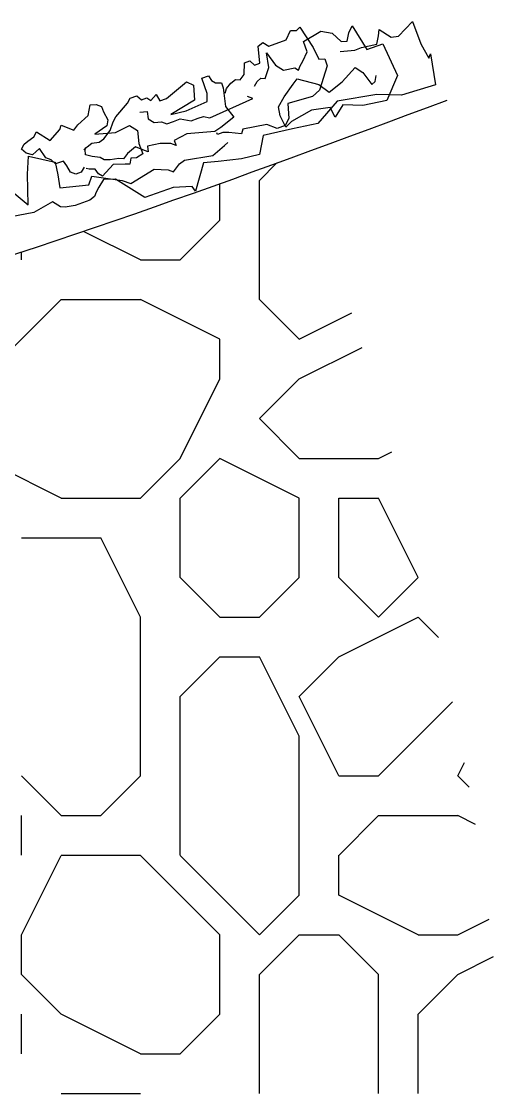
# Model space of a CAD drawing. Header units: inches. Extents: x -27 to 114, y -35 to 60.
# Drawn here: x 73.963 to 74.9, y 46.895 to 49.022 of the extents above; entities that cross this region are included whole.
import ezdxf

# ---------------------------------------------------------------- set-up
doc = ezdxf.new("R2010")
doc.units = ezdxf.units.IN
doc.header["$LTSCALE"] = 10
doc.header["$MEASUREMENT"] = 0
doc.layers.add('BASE', color=7, linetype='Continuous')
doc.layers.add('TUBO', color=2, linetype='Continuous')

# ---------------------------------------------------------------- blocks, each defined once
blk = doc.blocks.new('caixa de areia')
at = {"layer": 'BASE', "color": 3}
for p, q in [((298.5836, 253.9597), (298.6151, 253.9924)), ((298.6151, 253.9924), (298.6329, 253.9433)), ((298.3363, 253.9517), (298.3456, 253.9721)), ((298.3456, 253.9721), (298.3588, 253.9726)), ((298.3588, 253.9726), (298.3663, 253.9796)), ((298.3663, 253.9796), (298.3958, 253.9347)), ((298.3742, 253.9483), (298.4128, 253.9707)), ((298.4128, 253.9707), (298.4376, 253.9668)), ((298.4376, 253.9668), (298.4576, 253.9484)), ((298.4707, 253.9489), (298.4741, 253.9672)), ((298.4741, 253.9672), (298.4818, 253.9828)), ((298.4818, 253.9828), (298.5141, 253.9303)), ((298.5398, 253.961), (298.5416, 253.9744)), ((298.5416, 253.9744), (298.5675, 253.9581)), ((298.2746, 253.938), (298.285, 253.946)), ((298.285, 253.946), (298.298, 253.9378)), ((298.298, 253.9378), (298.3363, 253.9517)), ((298.3824, 253.9256), (298.3742, 253.9483)), ((298.4576, 253.9484), (298.4707, 253.9489)), ((298.5025, 253.9347), (298.5364, 253.9426)), ((298.5141, 253.9303), (298.5495, 253.9431)), ((298.5364, 253.9426), (298.5398, 253.961)), ((298.5495, 253.9431), (298.5814, 253.8734)), ((298.5675, 253.9581), (298.5836, 253.9597)), ((298.6329, 253.9433), (298.651, 253.9113)), ((298.278, 253.9007), (298.2746, 253.938)), ((298.2982, 253.8909), (298.2932, 253.9233)), ((298.2932, 253.9233), (298.313, 253.8962)), ((298.3731, 253.9051), (298.3824, 253.9256)), ((298.3958, 253.9347), (298.4083, 253.9093)), ((298.4555, 253.9263), (298.4878, 253.9294)), ((298.4878, 253.9294), (298.5025, 253.9347)), ((298.651, 253.9113), (298.6542, 253.921)), ((298.6542, 253.921), (298.6656, 253.8525)), ((298.2438, 253.8755), (298.2444, 253.9014)), ((298.2444, 253.9014), (298.2562, 253.9057)), ((298.2562, 253.9057), (298.2662, 253.8964)), ((298.2662, 253.8964), (298.278, 253.9007)), ((298.313, 253.8962), (298.3303, 253.8854)), ((298.3638, 253.8847), (298.367, 253.8944)), ((298.367, 253.8944), (298.3731, 253.9051)), ((298.4083, 253.9093), (298.4215, 253.9097)), ((298.427, 253.8946), (298.4095, 253.8413)), ((298.4215, 253.9097), (298.427, 253.8946)), ((298.15, 253.8673), (298.1647, 253.8727)), ((298.1647, 253.8727), (298.1718, 253.8624)), ((298.2347, 253.8637), (298.2438, 253.8755)), ((298.2903, 253.8667), (298.2982, 253.8909)), ((298.3303, 253.8854), (298.3552, 253.8901)), ((298.3552, 253.8901), (298.3638, 253.8847)), ((298.4597, 253.8594), (298.4883, 253.8911)), ((298.4883, 253.8911), (298.5055, 253.8802)), ((298.5055, 253.8802), (298.5253, 253.8531)), ((298.5328, 253.8601), (298.5346, 253.8736)), ((298.5346, 253.8736), (298.5346, 253.8736)), ((298.5814, 253.8734), (298.558, 253.8179)), ((298.0728, 253.8224), (298.1162, 253.8594)), ((298.1162, 253.8594), (298.1321, 253.8523)), ((298.1321, 253.8523), (298.1341, 253.8189)), ((298.1623, 253.8333), (298.15, 253.8673)), ((298.1718, 253.8624), (298.1804, 253.8569)), ((298.1804, 253.8569), (298.1936, 253.8574)), ((298.1936, 253.8574), (298.1977, 253.8461)), ((298.1977, 253.8461), (298.2025, 253.805)), ((298.2049, 253.8444), (298.214, 253.8562)), ((298.214, 253.8562), (298.2245, 253.8643)), ((298.2245, 253.8643), (298.2347, 253.8637)), ((298.2665, 253.8495), (298.2726, 253.8603)), ((298.2726, 253.8603), (298.2801, 253.8673)), ((298.2801, 253.8673), (298.2903, 253.8667)), ((298.3317, 253.826), (298.3514, 253.8545)), ((298.3514, 253.8545), (298.3605, 253.8663)), ((298.3605, 253.8663), (298.4084, 253.8537)), ((298.4084, 253.8537), (298.4313, 253.8363)), ((298.4313, 253.8363), (298.4597, 253.8594)), ((298.5253, 253.8531), (298.5328, 253.8601)), ((298.6656, 253.8525), (298.5905, 253.8296)), ((297.9863, 253.8125), (297.9925, 253.8233)), ((297.9925, 253.8233), (298.0072, 253.8286)), ((298.0072, 253.8286), (298.0172, 253.8194)), ((298.0172, 253.8194), (298.029, 253.8237)), ((298.029, 253.8237), (298.0377, 253.8182)), ((298.0377, 253.8182), (298.0497, 253.8311)), ((298.0497, 253.8311), (298.0581, 253.8171)), ((298.0581, 253.8171), (298.0728, 253.8224)), ((298.1619, 253.816), (298.1623, 253.8333)), ((298.1682, 253.7798), (298.2629, 253.8226)), ((298.2018, 253.8347), (298.2049, 253.8444)), ((298.2629, 253.8226), (298.2513, 253.8269)), ((298.2513, 253.8269), (298.2513, 253.8269)), ((298.3194, 253.8045), (298.3317, 253.826)), ((298.3945, 253.8273), (298.3401, 253.8119)), ((298.4095, 253.8413), (298.3945, 253.8273)), ((298.5364, 253.8315), (298.4484, 253.8168)), ((298.5905, 253.8296), (298.5364, 253.8315)), ((297.8994, 253.7854), (297.9044, 253.8086)), ((297.9044, 253.8086), (297.9175, 253.8091)), ((297.9175, 253.8091), (297.9291, 253.8047)), ((297.9291, 253.8047), (297.9332, 253.7934)), ((297.9607, 253.7819), (297.9863, 253.8125)), ((298.1341, 253.8189), (298.0822, 253.7873)), ((298.116, 253.7952), (298.1619, 253.816)), ((298.2025, 253.805), (298.2209, 253.7817)), ((298.3233, 253.7845), (298.3194, 253.8045)), ((298.3401, 253.8119), (298.3421, 253.7785)), ((298.4334, 253.8029), (298.3923, 253.7966)), ((298.4484, 253.8168), (298.4062, 253.7674)), ((298.4445, 253.7812), (298.4334, 253.8029)), ((298.4613, 253.8087), (298.4445, 253.7812)), ((298.5051, 253.8074), (298.4613, 253.8087)), ((298.558, 253.8179), (298.5051, 253.8074)), ((297.8769, 253.7645), (297.8994, 253.7854)), ((297.9332, 253.7934), (297.943, 253.7755)), ((297.943, 253.7755), (297.9412, 253.762)), ((297.9546, 253.7711), (297.9607, 253.7819)), ((298.0136, 253.7924), (298.0297, 253.794)), ((298.0297, 253.794), (298.0322, 253.7778)), ((298.0322, 253.7778), (298.0452, 253.7696)), ((298.0822, 253.7873), (298.116, 253.7952)), ((298.0876, 253.7721), (298.1024, 253.7775)), ((298.1024, 253.7775), (298.1271, 253.7736)), ((298.1271, 253.7736), (298.1419, 253.7789)), ((298.1419, 253.7789), (298.1537, 253.7831)), ((298.1537, 253.7831), (298.1682, 253.7798)), ((298.2209, 253.7817), (298.1925, 253.7587)), ((298.3358, 253.7591), (298.3233, 253.7845)), ((298.3421, 253.7785), (298.3344, 253.7629)), ((298.3923, 253.7966), (298.3478, 253.772)), ((297.8161, 253.7297), (297.8372, 253.7544)), ((297.8372, 253.7544), (297.8404, 253.7641)), ((297.8404, 253.7641), (297.8679, 253.7527)), ((297.8679, 253.7527), (297.8769, 253.7645)), ((297.9412, 253.762), (297.9144, 253.7438)), ((297.9346, 253.734), (297.9482, 253.7518)), ((297.9482, 253.7518), (297.9546, 253.7711)), ((297.9598, 253.7474), (297.9909, 253.7629)), ((297.9909, 253.7629), (298.0082, 253.752)), ((298.0082, 253.752), (298.0118, 253.7234)), ((298.0452, 253.7696), (298.0613, 253.7712)), ((298.0613, 253.7712), (298.0729, 253.7668)), ((298.0729, 253.7668), (298.0876, 253.7721)), ((298.1925, 253.7587), (298.1791, 253.7496)), ((298.2407, 253.7547), (298.2375, 253.745)), ((298.2936, 253.7652), (298.2407, 253.7547)), ((298.3503, 253.7558), (298.2856, 253.741)), ((298.3167, 253.7565), (298.2936, 253.7652)), ((298.3344, 253.7629), (298.3167, 253.7565)), ((298.3478, 253.772), (298.3358, 253.7591)), ((298.4062, 253.7674), (298.3503, 253.7558)), ((297.7589, 253.7219), (297.7664, 253.7289)), ((297.7664, 253.7289), (297.7798, 253.738)), ((297.7798, 253.738), (297.7859, 253.7488)), ((297.7859, 253.7488), (297.8161, 253.7297)), ((297.9144, 253.7438), (297.9598, 253.7474)), ((297.9242, 253.726), (297.9346, 253.734)), ((298.1176, 253.7445), (298.0895, 253.73)), ((298.0895, 253.73), (298.0936, 253.7187)), ((298.1791, 253.7496), (298.1176, 253.7445)), ((298.1848, 253.7431), (298.1835, 253.7469)), ((298.1966, 253.7473), (298.1848, 253.7431)), ((298.2098, 253.7478), (298.1966, 253.7473)), ((298.2375, 253.745), (298.2098, 253.7478)), ((298.2856, 253.741), (298.2773, 253.6995)), ((297.7528, 253.7111), (297.7589, 253.7219)), ((297.7628, 253.7019), (297.7528, 253.7111)), ((297.7848, 253.7056), (297.7773, 253.6986)), ((297.7923, 253.7126), (297.7848, 253.7056)), ((297.8064, 253.692), (297.7923, 253.7126)), ((297.8902, 253.7094), (297.8976, 253.7164)), ((297.8931, 253.7105), (297.8947, 253.7153)), ((297.8942, 253.6981), (297.8931, 253.7105)), ((297.8976, 253.7164), (297.9081, 253.7244)), ((297.9081, 253.7244), (297.9242, 253.726)), ((298.0044, 253.7164), (297.9864, 253.7014)), ((298.0202, 253.7093), (298.0044, 253.7164)), ((298.0118, 253.7234), (298.02, 253.7007)), ((298.0318, 253.705), (298.0202, 253.7093)), ((298.0586, 253.7232), (298.0307, 253.7174)), ((298.0307, 253.7174), (298.0318, 253.705)), ((298.082, 253.7231), (298.0586, 253.7232)), ((298.0936, 253.7187), (298.082, 253.7231)), ((298.1749, 253.6967), (298.2003, 253.7187)), ((298.2003, 253.7187), (298.2078, 253.7257)), ((298.2078, 253.7257), (298.2078, 253.7257)), ((297.7773, 253.6986), (297.7628, 253.7019)), ((297.766, 253.6561), (297.7685, 253.6954)), ((297.7685, 253.6954), (297.8266, 253.6822)), ((297.818, 253.6876), (297.8064, 253.692)), ((297.828, 253.6784), (297.818, 253.6876)), ((297.8266, 253.6822), (297.8332, 253.6547)), ((297.8457, 253.6848), (297.828, 253.6784)), ((297.8527, 253.6745), (297.8457, 253.6848)), ((297.9088, 253.6948), (297.8942, 253.6981)), ((297.9263, 253.6925), (297.9088, 253.6948)), ((297.9349, 253.6871), (297.9263, 253.6925)), ((297.9481, 253.6876), (297.9349, 253.6871)), ((297.9671, 253.6902), (297.9481, 253.6876)), ((297.9774, 253.6896), (297.9671, 253.6902)), ((297.9864, 253.7014), (297.9774, 253.6896)), ((297.9935, 253.6911), (297.9917, 253.6776)), ((298.0066, 253.6916), (297.9935, 253.6911)), ((298.02, 253.7007), (298.0066, 253.6916)), ((298.1013, 253.6787), (298.1118, 253.6868)), ((298.1118, 253.6868), (298.1749, 253.6967)), ((298.154, 253.6806), (298.1363, 253.6187)), ((298.1862, 253.6837), (298.154, 253.6806)), ((298.2376, 253.6894), (298.1862, 253.6837)), ((298.2773, 253.6995), (298.2376, 253.6894)), ((297.7672, 253.5881), (297.766, 253.6561)), ((297.8611, 253.6605), (297.8527, 253.6745)), ((297.8727, 253.6561), (297.8611, 253.6605)), ((297.8845, 253.6603), (297.8727, 253.6561)), ((297.8906, 253.6711), (297.8845, 253.6603)), ((297.9022, 253.6667), (297.895, 253.6684)), ((297.9154, 253.6672), (297.9022, 253.6667)), ((297.9224, 253.6569), (297.9154, 253.6672)), ((297.9311, 253.6515), (297.9224, 253.6569)), ((297.9551, 253.6773), (297.9311, 253.6515)), ((297.9815, 253.6782), (297.9551, 253.6773)), ((297.9917, 253.6776), (297.9815, 253.6782)), ((297.9935, 253.6356), (298.0455, 253.6671)), ((298.0455, 253.6671), (298.0761, 253.6654)), ((298.0761, 253.6654), (298.0877, 253.661)), ((298.0877, 253.661), (298.1013, 253.6787)), ((297.7099, 253.6358), (297.7672, 253.5881)), ((297.8332, 253.6547), (297.8369, 253.626)), ((297.9013, 253.6322), (297.9077, 253.6516)), ((297.9077, 253.6516), (297.9747, 253.6416)), ((297.9338, 253.6439), (297.9231, 253.6273)), ((297.9601, 253.6449), (297.9338, 253.6439)), ((298.0249, 253.6041), (297.9601, 253.6449)), ((297.9747, 253.6416), (297.9935, 253.6356)), ((297.8369, 253.626), (297.9013, 253.6322)), ((297.917, 253.6165), (297.9138, 253.6068)), ((297.9231, 253.6273), (297.917, 253.6165)), ((298.0868, 253.6265), (298.0249, 253.6041)), ((298.1293, 253.629), (298.0868, 253.6265)), ((298.1363, 253.6187), (298.1293, 253.629)), ((297.8214, 253.5948), (297.7799, 253.5713)), ((297.8387, 253.584), (297.8214, 253.5948)), ((297.871, 253.587), (297.8489, 253.5834)), ((297.9034, 253.5988), (297.871, 253.587)), ((297.9138, 253.6068), (297.9034, 253.5988)), ((297.7799, 253.5713), (297.73, 253.5618)), ((297.8489, 253.5834), (297.8387, 253.584))]:
    blk.add_line(p, q, dxfattribs=at)
at = {"layer": 'TUBO', "color": 4}
for p, q in [((298.2775, 253.642), (298.316, 253.6805)), ((298.19, 253.5545), (298.19, 253.635)), ((298.2775, 253.3795), (298.2775, 253.6421)), ((298.1025, 253.4671), (298.19, 253.5545)), ((298.015, 253.4671), (297.8895, 253.5298)), ((297.7525, 253.4671), (297.7525, 253.4841)), ((298.015, 253.4671), (298.1025, 253.4671)), ((297.665, 253.2045), (297.84, 253.3795)), ((297.84, 253.3795), (298.015, 253.3795)), ((298.19, 253.2921), (298.015, 253.3795)), ((298.365, 253.2921), (298.2775, 253.3795)), ((298.365, 253.2921), (298.4809, 253.35)), ((298.19, 253.2045), (298.19, 253.2921)), ((298.365, 253.2045), (298.5036, 253.2738)), ((298.1025, 253.0295), (298.19, 253.2045)), ((298.2775, 253.1171), (298.365, 253.2045)), ((298.3651, 253.0295), (298.2776, 253.117)), ((298.54, 253.0295), (298.5691, 253.0441)), ((297.84, 252.9421), (297.665, 253.0295)), ((298.015, 252.942), (298.1025, 253.0295)), ((298.1025, 252.9421), (298.19, 253.0295)), ((298.1025, 252.9421), (298.19, 253.0295)), ((298.365, 252.9421), (298.19, 253.0295)), ((298.365, 253.0295), (298.54, 253.0295)), ((297.84, 252.9421), (298.015, 252.9421)), ((298.1025, 252.767), (298.1025, 252.9421)), ((298.365, 252.767), (298.365, 252.9421)), ((298.4525, 252.9421), (298.54, 252.9421)), ((298.4525, 252.767), (298.4525, 252.9421)), ((298.6275, 252.767), (298.54, 252.942)), ((297.7525, 252.8546), (297.9275, 252.8546)), ((298.015, 252.6796), (297.9275, 252.8545)), ((298.19, 252.6796), (298.1025, 252.767)), ((298.2775, 252.6795), (298.365, 252.767)), ((298.54, 252.6796), (298.4525, 252.767)), ((298.54, 252.6795), (298.6275, 252.767)), ((298.015, 252.3295), (298.015, 252.6796)), ((298.19, 252.6796), (298.2775, 252.6796)), ((298.4525, 252.592), (298.6275, 252.6795)), ((298.6724, 252.6346), (298.6275, 252.6795)), ((298.1025, 252.5045), (298.19, 252.592)), ((298.19, 252.592), (298.2775, 252.592)), ((298.365, 252.4171), (298.2775, 252.592)), ((298.365, 252.5046), (298.4525, 252.592)), ((298.1025, 252.1546), (298.1025, 252.5046)), ((298.4525, 252.3295), (298.365, 252.5045)), ((298.54, 252.3295), (298.7033, 252.4928)), ((298.54, 252.3295), (298.7033, 252.4928)), ((298.365, 252.0671), (298.365, 252.4171)), ((298.715, 252.3295), (298.7297, 252.3589)), ((297.84, 252.2421), (297.7525, 252.3295)), ((297.9275, 252.242), (298.015, 252.3295)), ((298.4525, 252.3295), (298.54, 252.3295)), ((298.7396, 252.305), (298.715, 252.3295)), ((297.7525, 252.1546), (297.7525, 252.2421)), ((297.84, 252.2421), (297.9275, 252.2421)), ((298.4525, 252.1545), (298.54, 252.242)), ((298.54, 252.2421), (298.715, 252.2421)), ((298.7536, 252.2228), (298.715, 252.242)), ((297.7525, 251.9795), (297.84, 252.1545)), ((297.84, 252.1546), (298.015, 252.1546)), ((298.19, 251.9795), (298.0151, 252.1545)), ((298.2775, 251.9795), (298.1025, 252.1545)), ((298.4525, 252.0671), (298.4525, 252.1546)), ((298.2775, 251.9795), (298.365, 252.067)), ((298.6275, 251.9795), (298.4525, 252.067)), ((298.715, 251.9795), (298.7839, 252.014)), ((297.7525, 251.892), (297.7525, 251.9795)), ((298.19, 251.8045), (298.19, 251.9795)), ((298.2775, 251.892), (298.365, 251.9795)), ((298.365, 251.9795), (298.4525, 251.9795)), ((298.54, 251.892), (298.4525, 251.9795)), ((298.6275, 251.9795), (298.715, 251.9795)), ((298.715, 251.892), (298.7935, 251.9313)), ((297.84, 251.8045), (297.7525, 251.892)), ((298.2775, 251.6296), (298.2775, 251.892)), ((298.54, 251.6296), (298.54, 251.892)), ((298.6275, 251.8045), (298.715, 251.892)), ((297.7525, 251.7171), (297.7525, 251.8045)), ((298.015, 251.7171), (297.84, 251.8045)), ((298.1025, 251.7171), (298.19, 251.8045)), ((298.6275, 251.6296), (298.6275, 251.8045)), ((298.015, 251.7171), (298.1025, 251.7171)), ((297.84, 251.6296), (298.015, 251.6296))]:
    blk.add_line(p, q, dxfattribs=at)
at = {"layer": 'TUBO'}
blk.add_spline([(293.1484, 251.8558), (294.3336, 252.5428), (297.3033, 253.3473), (298.6911, 253.8189)], degree=3, dxfattribs=at)

msp = doc.modelspace()

# ---------------------------------------------------------------- block references
at = {"color": 1, "xscale": 0.8999999999996362, "yscale": 0.8999999999996362, "zscale": 0.8999999999996362}
msp.add_blockref('caixa de areia', (-194.0146, -179.5716), dxfattribs=at)

doc.saveas('drawing.dxf')
